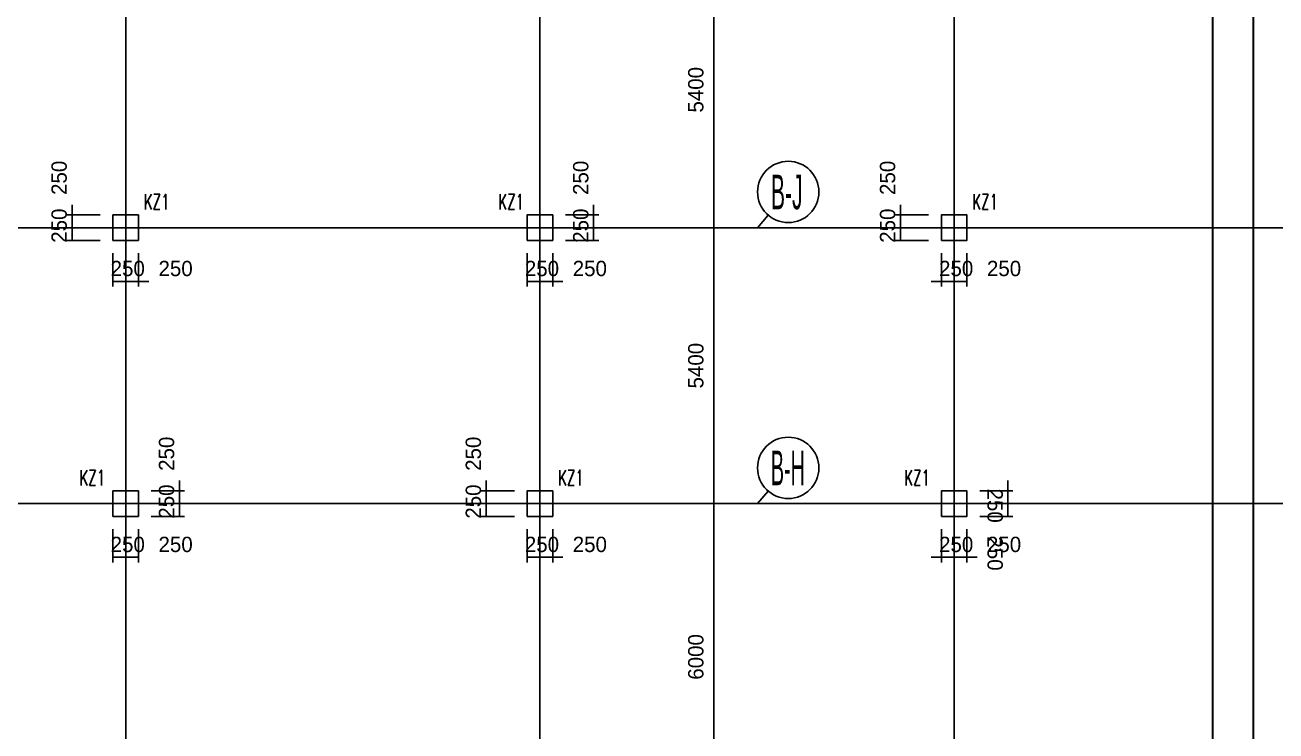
# Model space of a CAD drawing. Extents: x 387171 to 699106, y 11966 to 245688.
# Drawn here: x 552989 to 577452, y 123438 to 137256 of the extents above; entities that cross this region are included whole.
import ezdxf

# ---------------------------------------------------------------- set-up
doc = ezdxf.new("R2010")
doc.units = 0
doc.header["$LTSCALE"] = 100
doc.header["$MEASUREMENT"] = 0
for name, color, linetype in [('COLU', 7, 'Continuous'), ('DIM', 3, 'Continuous'), ('DOTE', 253, 'Continuous'), ('h后浇带', 51, 'Continuous'), ('L-AXIS', 3, 'Continuous'), ('NUM', 7, 'Continuous')]:
    doc.layers.add(name, color=color, linetype=linetype)
doc.styles.add('hztxt', font='hztxt')
doc.styles.get("Standard").update_dxf_attribs({"font": 'standard'})
doc.dimstyles.get("Standard").update_dxf_attribs({"dimtxt": 300, "dimasz": 100, "dimexe": 100, "dimexo": 250, "dimgap": 100, "dimtad": 0, "dimtoh": 1, "dimdec": 0, "dimdsep": 46, "dimcen": 0.09, "dimclrt": 7, "dimadec": 0, "dimazin": 0, "dimtfac": 1, "dimtdec": 4, "dimtofl": 0, "dimtmove": 0, "dimatfit": 3, "dimfxl": 1, "dimtolj": 1, "dimtzin": 0, "dimarcsym": 0})

# ---------------------------------------------------------------- blocks, each defined once
blk = doc.blocks.new('*D117')
at = {"layer": 'L-AXIS', "color": 0, "linetype": 'ByBlock', "lineweight": -2}
for p, q in [((565446, 138688), (566558, 138688)), ((566458, 133288), (566458, 138688)), ((565446, 133288), (566558, 133288))]:
    blk.add_line(p, q, dxfattribs=at)
for points in [[(566458, 138688), (566474, 138588), (566441, 138588)], [(566458, 133288), (566441, 133388), (566474, 133388)]]:
    blk.add_solid(points, dxfattribs=at)
at = {"layer": 'L-AXIS', "color": 7, "linetype": 'Continuous', "lineweight": -2, "insert": (566108, 135988), "char_height": 300, "width": 785, "attachment_point": 5, "rotation": 90, "style": 'hztxt'}
blk.add_mtext('5400', dxfattribs=at)
blk = doc.blocks.new('*D3385')
at = {"layer": 'L-AXIS', "color": 0, "linetype": 'ByBlock', "lineweight": -2}
for p, q in [((565446, 127888), (566558, 127888)), ((566458, 121888), (566458, 127888)), ((565446, 121888), (566558, 121888))]:
    blk.add_line(p, q, dxfattribs=at)
for points in [[(566458, 127888), (566474, 127788), (566441, 127788)], [(566458, 121888), (566441, 121988), (566474, 121988)]]:
    blk.add_solid(points, dxfattribs=at)
at = {"layer": 'L-AXIS', "color": 7, "linetype": 'Continuous', "lineweight": -2, "insert": (566108, 124888), "char_height": 300, "width": 770, "attachment_point": 5, "rotation": 90, "style": 'hztxt'}
blk.add_mtext('6000', dxfattribs=at)
blk = doc.blocks.new('*D4053')
at = {"layer": 'L-AXIS', "color": 0, "linetype": 'ByBlock', "lineweight": -2}
for p, q in [((565446, 133288), (566558, 133288)), ((566458, 127888), (566458, 133288)), ((565446, 127888), (566558, 127888))]:
    blk.add_line(p, q, dxfattribs=at)
for points in [[(566458, 133288), (566474, 133188), (566441, 133188)], [(566458, 127888), (566441, 127988), (566474, 127988)]]:
    blk.add_solid(points, dxfattribs=at)
at = {"layer": 'L-AXIS', "color": 7, "linetype": 'Continuous', "lineweight": -2, "insert": (566108, 130588), "char_height": 300, "width": 785, "attachment_point": 5, "rotation": 90, "style": 'hztxt'}
blk.add_mtext('5400', dxfattribs=at)
blk = doc.blocks.new('_AXISO')
blk.add_circle((0, 0), 0.5)
blk = doc.blocks.new('*D3849')
at = {"layer": 'DIM', "color": 0, "linetype": 'ByBlock', "lineweight": -2}
for p, q in [((553908, 133738), (553908, 133088)), ((554458, 133538), (553808, 133538)), ((554458, 133288), (553808, 133288))]:
    blk.add_line(p, q, dxfattribs=at)
for points in [[(553908, 133538), (553891, 133638), (553925, 133638)], [(553908, 133288), (553925, 133188), (553891, 133188)]]:
    blk.add_solid(points, dxfattribs=at)
at = {"layer": 'DIM', "color": 7, "linetype": 'Continuous', "lineweight": -2, "insert": (553658, 134264), "char_height": 300, "width": 566.67, "attachment_point": 5, "rotation": 90, "style": 'hztxt'}
blk.add_mtext('250', dxfattribs=at)
blk = doc.blocks.new('*D4326')
at = {"layer": 'DIM', "color": 0, "linetype": 'ByBlock', "lineweight": -2}
for p, q in [((554458, 133288), (553808, 133288)), ((553908, 133288), (553908, 133038)), ((554458, 133038), (553808, 133038))]:
    blk.add_line(p, q, dxfattribs=at)
for points in [[(553908, 133288), (553925, 133188), (553891, 133188)], [(553908, 133038), (553891, 133138), (553925, 133138)]]:
    blk.add_solid(points, dxfattribs=at)
at = {"layer": 'DIM', "color": 7, "linetype": 'Continuous', "lineweight": -2, "insert": (553658, 133328), "char_height": 300, "width": 566.67, "attachment_point": 5, "rotation": 90, "style": 'hztxt'}
blk.add_mtext('250', dxfattribs=at)
blk = doc.blocks.new('*D198')
at = {"layer": 'DIM', "color": 0, "linetype": 'ByBlock', "lineweight": -2}
for p, q in [((554708, 132788), (554708, 132138)), ((554958, 132788), (554958, 132138)), ((554708, 132238), (554958, 132238))]:
    blk.add_line(p, q, dxfattribs=at)
for points in [[(554708, 132238), (554808, 132255), (554808, 132221)], [(554958, 132238), (554858, 132221), (554858, 132255)]]:
    blk.add_solid(points, dxfattribs=at)
at = {"layer": 'DIM', "color": 7, "linetype": 'Continuous', "lineweight": -2, "insert": (554998, 132488), "char_height": 300, "width": 566.67, "attachment_point": 5, "style": 'hztxt'}
blk.add_mtext('250', dxfattribs=at)
blk = doc.blocks.new('*D2670')
at = {"layer": 'DIM', "color": 0, "linetype": 'ByBlock', "lineweight": -2}
for p, q in [((554958, 132788), (554958, 132138)), ((555208, 132788), (555208, 132138)), ((554758, 132238), (555408, 132238))]:
    blk.add_line(p, q, dxfattribs=at)
for points in [[(554958, 132238), (554858, 132221), (554858, 132255)], [(555208, 132238), (555308, 132255), (555308, 132221)]]:
    blk.add_solid(points, dxfattribs=at)
at = {"layer": 'DIM', "color": 7, "linetype": 'Continuous', "lineweight": -2, "insert": (555934, 132488), "char_height": 300, "width": 566.67, "attachment_point": 5, "style": 'hztxt'}
blk.add_mtext('250', dxfattribs=at)
blk = doc.blocks.new('*D2637')
at = {"layer": 'DIM', "color": 0, "linetype": 'ByBlock', "lineweight": -2}
for p, q in [((562808, 132788), (562808, 132138)), ((563058, 132788), (563058, 132138)), ((562808, 132238), (563058, 132238))]:
    blk.add_line(p, q, dxfattribs=at)
for points in [[(562808, 132238), (562908, 132255), (562908, 132221)], [(563058, 132238), (562958, 132221), (562958, 132255)]]:
    blk.add_solid(points, dxfattribs=at)
at = {"layer": 'DIM', "color": 7, "linetype": 'Continuous', "lineweight": -2, "insert": (563098, 132488), "char_height": 300, "width": 566.67, "attachment_point": 5, "style": 'hztxt'}
blk.add_mtext('250', dxfattribs=at)
blk = doc.blocks.new('*D2850')
at = {"layer": 'DIM', "color": 0, "linetype": 'ByBlock', "lineweight": -2}
for p, q in [((563058, 132788), (563058, 132138)), ((563308, 132788), (563308, 132138)), ((562858, 132238), (563508, 132238))]:
    blk.add_line(p, q, dxfattribs=at)
for points in [[(563058, 132238), (562958, 132221), (562958, 132255)], [(563308, 132238), (563408, 132255), (563408, 132221)]]:
    blk.add_solid(points, dxfattribs=at)
at = {"layer": 'DIM', "color": 7, "linetype": 'Continuous', "lineweight": -2, "insert": (564034, 132488), "char_height": 300, "width": 566.67, "attachment_point": 5, "style": 'hztxt'}
blk.add_mtext('250', dxfattribs=at)
blk = doc.blocks.new('*D3098')
at = {"layer": 'DIM', "color": 0, "linetype": 'ByBlock', "lineweight": -2}
for p, q in [((563558, 133288), (564208, 133288)), ((564108, 133038), (564108, 133288)), ((563558, 133038), (564208, 133038))]:
    blk.add_line(p, q, dxfattribs=at)
for points in [[(564108, 133288), (564125, 133188), (564091, 133188)], [(564108, 133038), (564091, 133138), (564125, 133138)]]:
    blk.add_solid(points, dxfattribs=at)
at = {"layer": 'DIM', "color": 7, "linetype": 'Continuous', "lineweight": -2, "insert": (563858, 133328), "char_height": 300, "width": 566.67, "attachment_point": 5, "rotation": 90, "style": 'hztxt'}
blk.add_mtext('250', dxfattribs=at)
blk = doc.blocks.new('*D3544')
at = {"layer": 'DIM', "color": 0, "linetype": 'ByBlock', "lineweight": -2}
for p, q in [((564108, 133088), (564108, 133738)), ((563558, 133538), (564208, 133538)), ((563558, 133288), (564208, 133288))]:
    blk.add_line(p, q, dxfattribs=at)
for points in [[(564108, 133538), (564091, 133638), (564125, 133638)], [(564108, 133288), (564125, 133188), (564091, 133188)]]:
    blk.add_solid(points, dxfattribs=at)
at = {"layer": 'DIM', "color": 7, "linetype": 'Continuous', "lineweight": -2, "insert": (563858, 134264), "char_height": 300, "width": 566.67, "attachment_point": 5, "rotation": 90, "style": 'hztxt'}
blk.add_mtext('250', dxfattribs=at)
blk = doc.blocks.new('*D1718')
at = {"layer": 'DIM', "color": 0, "linetype": 'ByBlock', "lineweight": -2}
for p, q in [((570108, 133738), (570108, 133088)), ((570658, 133538), (570008, 133538)), ((570658, 133288), (570008, 133288))]:
    blk.add_line(p, q, dxfattribs=at)
for points in [[(570108, 133538), (570091, 133638), (570125, 133638)], [(570108, 133288), (570125, 133188), (570091, 133188)]]:
    blk.add_solid(points, dxfattribs=at)
at = {"layer": 'DIM', "color": 7, "linetype": 'Continuous', "lineweight": -2, "insert": (569858, 134264), "char_height": 300, "width": 566.67, "attachment_point": 5, "rotation": 90, "style": 'hztxt'}
blk.add_mtext('250', dxfattribs=at)
blk = doc.blocks.new('*D1925')
at = {"layer": 'DIM', "color": 0, "linetype": 'ByBlock', "lineweight": -2}
for p, q in [((570658, 133288), (570008, 133288)), ((570108, 133288), (570108, 133038)), ((570658, 133038), (570008, 133038))]:
    blk.add_line(p, q, dxfattribs=at)
for points in [[(570108, 133288), (570125, 133188), (570091, 133188)], [(570108, 133038), (570091, 133138), (570125, 133138)]]:
    blk.add_solid(points, dxfattribs=at)
at = {"layer": 'DIM', "color": 7, "linetype": 'Continuous', "lineweight": -2, "insert": (569858, 133328), "char_height": 300, "width": 566.67, "attachment_point": 5, "rotation": 90, "style": 'hztxt'}
blk.add_mtext('250', dxfattribs=at)
blk = doc.blocks.new('*D1903')
at = {"layer": 'DIM', "color": 0, "linetype": 'ByBlock', "lineweight": -2}
for p, q in [((570908, 132788), (570908, 132138)), ((571158, 132788), (571158, 132138)), ((570708, 132238), (571358, 132238))]:
    blk.add_line(p, q, dxfattribs=at)
for points in [[(570908, 132238), (570808, 132221), (570808, 132255)], [(571158, 132238), (571258, 132255), (571258, 132221)]]:
    blk.add_solid(points, dxfattribs=at)
at = {"layer": 'DIM', "color": 7, "linetype": 'Continuous', "lineweight": -2, "insert": (571198, 132488), "char_height": 300, "width": 566.67, "attachment_point": 5, "style": 'hztxt'}
blk.add_mtext('250', dxfattribs=at)
blk = doc.blocks.new('*D2126')
at = {"layer": 'DIM', "color": 0, "linetype": 'ByBlock', "lineweight": -2}
for p, q in [((571158, 132788), (571158, 132138)), ((571408, 132788), (571408, 132138)), ((571158, 132238), (571408, 132238))]:
    blk.add_line(p, q, dxfattribs=at)
for points in [[(571158, 132238), (571258, 132255), (571258, 132221)], [(571408, 132238), (571308, 132221), (571308, 132255)]]:
    blk.add_solid(points, dxfattribs=at)
at = {"layer": 'DIM', "color": 7, "linetype": 'Continuous', "lineweight": -2, "insert": (572134, 132488), "char_height": 300, "width": 566.67, "attachment_point": 5, "style": 'hztxt'}
blk.add_mtext('250', dxfattribs=at)
blk = doc.blocks.new('*D2943')
at = {"layer": 'DIM', "color": 0, "linetype": 'ByBlock', "lineweight": -2}
for p, q in [((554708, 127388), (554708, 126738)), ((554958, 127388), (554958, 126738)), ((554708, 126838), (554958, 126838))]:
    blk.add_line(p, q, dxfattribs=at)
for points in [[(554708, 126838), (554808, 126855), (554808, 126821)], [(554958, 126838), (554858, 126821), (554858, 126855)]]:
    blk.add_solid(points, dxfattribs=at)
at = {"layer": 'DIM', "color": 7, "linetype": 'Continuous', "lineweight": -2, "insert": (554998, 127088), "char_height": 300, "width": 566.67, "attachment_point": 5, "style": 'hztxt'}
blk.add_mtext('250', dxfattribs=at)
blk = doc.blocks.new('*D3133')
at = {"layer": 'DIM', "color": 0, "linetype": 'ByBlock', "lineweight": -2}
for p, q in [((554958, 127388), (554958, 126738)), ((555208, 127388), (555208, 126738)), ((554958, 126838), (555208, 126838))]:
    blk.add_line(p, q, dxfattribs=at)
for points in [[(554958, 126838), (555058, 126855), (555058, 126821)], [(555208, 126838), (555108, 126821), (555108, 126855)]]:
    blk.add_solid(points, dxfattribs=at)
at = {"layer": 'DIM', "color": 7, "linetype": 'Continuous', "lineweight": -2, "insert": (555934, 127088), "char_height": 300, "width": 566.67, "attachment_point": 5, "style": 'hztxt'}
blk.add_mtext('250', dxfattribs=at)
blk = doc.blocks.new('*D3645')
at = {"layer": 'DIM', "color": 0, "linetype": 'ByBlock', "lineweight": -2}
for p, q in [((555458, 127888), (556108, 127888)), ((556008, 127638), (556008, 127888)), ((555458, 127638), (556108, 127638))]:
    blk.add_line(p, q, dxfattribs=at)
for points in [[(556008, 127888), (556025, 127788), (555991, 127788)], [(556008, 127638), (555991, 127738), (556025, 127738)]]:
    blk.add_solid(points, dxfattribs=at)
at = {"layer": 'DIM', "color": 7, "linetype": 'Continuous', "lineweight": -2, "insert": (555758, 127928), "char_height": 300, "width": 566.67, "attachment_point": 5, "rotation": 90, "style": 'hztxt'}
blk.add_mtext('250', dxfattribs=at)
blk = doc.blocks.new('*D1693')
at = {"layer": 'DIM', "color": 0, "linetype": 'ByBlock', "lineweight": -2}
for p, q in [((556008, 127688), (556008, 128338)), ((555458, 128138), (556108, 128138)), ((555458, 127888), (556108, 127888))]:
    blk.add_line(p, q, dxfattribs=at)
for points in [[(556008, 128138), (555991, 128238), (556025, 128238)], [(556008, 127888), (556025, 127788), (555991, 127788)]]:
    blk.add_solid(points, dxfattribs=at)
at = {"layer": 'DIM', "color": 7, "linetype": 'Continuous', "lineweight": -2, "insert": (555758, 128864), "char_height": 300, "width": 566.67, "attachment_point": 5, "rotation": 90, "style": 'hztxt'}
blk.add_mtext('250', dxfattribs=at)
blk = doc.blocks.new('*D1949')
at = {"layer": 'DIM', "color": 0, "linetype": 'ByBlock', "lineweight": -2}
for p, q in [((562008, 128338), (562008, 127688)), ((562558, 128138), (561908, 128138)), ((562558, 127888), (561908, 127888))]:
    blk.add_line(p, q, dxfattribs=at)
for points in [[(562008, 128138), (561991, 128238), (562025, 128238)], [(562008, 127888), (562025, 127788), (561991, 127788)]]:
    blk.add_solid(points, dxfattribs=at)
at = {"layer": 'DIM', "color": 7, "linetype": 'Continuous', "lineweight": -2, "insert": (561758, 128864), "char_height": 300, "width": 566.67, "attachment_point": 5, "rotation": 90, "style": 'hztxt'}
blk.add_mtext('250', dxfattribs=at)
blk = doc.blocks.new('*D1885')
at = {"layer": 'DIM', "color": 0, "linetype": 'ByBlock', "lineweight": -2}
for p, q in [((562558, 127888), (561908, 127888)), ((562008, 127888), (562008, 127638)), ((562558, 127638), (561908, 127638))]:
    blk.add_line(p, q, dxfattribs=at)
for points in [[(562008, 127888), (562025, 127788), (561991, 127788)], [(562008, 127638), (561991, 127738), (562025, 127738)]]:
    blk.add_solid(points, dxfattribs=at)
at = {"layer": 'DIM', "color": 7, "linetype": 'Continuous', "lineweight": -2, "insert": (561758, 127928), "char_height": 300, "width": 566.67, "attachment_point": 5, "rotation": 90, "style": 'hztxt'}
blk.add_mtext('250', dxfattribs=at)
blk = doc.blocks.new('*D2144')
at = {"layer": 'DIM', "color": 0, "linetype": 'ByBlock', "lineweight": -2}
for p, q in [((562808, 127388), (562808, 126738)), ((563058, 127388), (563058, 126738)), ((562808, 126838), (563058, 126838))]:
    blk.add_line(p, q, dxfattribs=at)
for points in [[(562808, 126838), (562908, 126855), (562908, 126821)], [(563058, 126838), (562958, 126821), (562958, 126855)]]:
    blk.add_solid(points, dxfattribs=at)
at = {"layer": 'DIM', "color": 7, "linetype": 'Continuous', "lineweight": -2, "insert": (563098, 127088), "char_height": 300, "width": 566.67, "attachment_point": 5, "style": 'hztxt'}
blk.add_mtext('250', dxfattribs=at)
blk = doc.blocks.new('*D2347')
at = {"layer": 'DIM', "color": 0, "linetype": 'ByBlock', "lineweight": -2}
for p, q in [((563058, 127388), (563058, 126738)), ((563308, 127388), (563308, 126738)), ((562858, 126838), (563508, 126838))]:
    blk.add_line(p, q, dxfattribs=at)
for points in [[(563058, 126838), (562958, 126821), (562958, 126855)], [(563308, 126838), (563408, 126855), (563408, 126821)]]:
    blk.add_solid(points, dxfattribs=at)
at = {"layer": 'DIM', "color": 7, "linetype": 'Continuous', "lineweight": -2, "insert": (564034, 127088), "char_height": 300, "width": 566.67, "attachment_point": 5, "style": 'hztxt'}
blk.add_mtext('250', dxfattribs=at)
blk = doc.blocks.new('*D346')
at = {"layer": 'DIM', "color": 0, "linetype": 'ByBlock', "lineweight": -2}
for p, q in [((570908, 127388), (570908, 126738)), ((571158, 127388), (571158, 126738)), ((570708, 126838), (571358, 126838))]:
    blk.add_line(p, q, dxfattribs=at)
for points in [[(570908, 126838), (570808, 126821), (570808, 126855)], [(571158, 126838), (571258, 126855), (571258, 126821)]]:
    blk.add_solid(points, dxfattribs=at)
at = {"layer": 'DIM', "color": 7, "linetype": 'Continuous', "lineweight": -2, "insert": (571198, 127088), "char_height": 300, "width": 566.67, "attachment_point": 5, "style": 'hztxt'}
blk.add_mtext('250', dxfattribs=at)
blk = doc.blocks.new('*D843')
at = {"layer": 'DIM', "color": 0, "linetype": 'ByBlock', "lineweight": -2}
for p, q in [((571158, 127388), (571158, 126738)), ((571408, 127388), (571408, 126738)), ((570958, 126838), (571608, 126838))]:
    blk.add_line(p, q, dxfattribs=at)
for points in [[(571158, 126838), (571058, 126821), (571058, 126855)], [(571408, 126838), (571508, 126855), (571508, 126821)]]:
    blk.add_solid(points, dxfattribs=at)
at = {"layer": 'DIM', "color": 7, "linetype": 'Continuous', "lineweight": -2, "insert": (572134, 127088), "char_height": 300, "width": 566.67, "attachment_point": 5, "style": 'hztxt'}
blk.add_mtext('250', dxfattribs=at)
blk = doc.blocks.new('*D1106')
at = {"layer": 'DIM', "color": 0, "linetype": 'ByBlock', "lineweight": -2}
for p, q in [((571658, 127888), (572308, 127888)), ((572208, 127638), (572208, 127888)), ((571658, 127638), (572308, 127638))]:
    blk.add_line(p, q, dxfattribs=at)
for points in [[(572208, 127888), (572225, 127788), (572191, 127788)], [(572208, 127638), (572191, 127738), (572225, 127738)]]:
    blk.add_solid(points, dxfattribs=at)
at = {"layer": 'DIM', "color": 7, "linetype": 'Continuous', "lineweight": -2, "insert": (571958, 126912), "char_height": 300, "width": 566.67, "attachment_point": 5, "rotation": 270, "style": 'hztxt'}
blk.add_mtext('250', dxfattribs=at)
blk = doc.blocks.new('*D1330')
at = {"layer": 'DIM', "color": 0, "linetype": 'ByBlock', "lineweight": -2}
for p, q in [((572208, 127688), (572208, 128338)), ((571658, 128138), (572308, 128138)), ((571658, 127888), (572308, 127888))]:
    blk.add_line(p, q, dxfattribs=at)
for points in [[(572208, 128138), (572191, 128238), (572225, 128238)], [(572208, 127888), (572225, 127788), (572191, 127788)]]:
    blk.add_solid(points, dxfattribs=at)
at = {"layer": 'DIM', "color": 7, "linetype": 'Continuous', "lineweight": -2, "insert": (571958, 127848), "char_height": 300, "width": 566.67, "attachment_point": 5, "rotation": 270, "style": 'hztxt'}
blk.add_mtext('250', dxfattribs=at)
blk = doc.blocks.new('后浇带现场')
at = {"color": 6, "lineweight": 30}
for points in [[(806265, 663346), (787754, 674230), (759207, 674230), (759207, 625070)], [(805860, 662656), (787536, 673430), (760007, 673430), (760007, 625070)]]:
    blk.add_lwpolyline(points, dxfattribs=at)
at = {"layer": 'h后浇带', "color": 1}
for p, q in [((759207, 651530), (759207, 730049)), ((760007, 730049), (760007, 651530)), ((759207, 651530), (759207, 650730))]:
    blk.add_line(p, q, dxfattribs=at)

msp = doc.modelspace()

# ---------------------------------------------------------------- linework, layer by layer
at = {"layer": 'COLU'}
for points in [[(554708.1, 133037.9), (555208.1, 133037.9), (555208.1, 133537.9), (554708.1, 133537.9)], [(562808.1, 133037.9), (563308.1, 133037.9), (563308.1, 133537.9), (562808.1, 133537.9)], [(570908.1, 133037.9), (571408.1, 133037.9), (571408.1, 133537.9), (570908.1, 133537.9)], [(554708.1, 127637.9), (555208.1, 127637.9), (555208.1, 128137.9), (554708.1, 128137.9)], [(562808.1, 127637.9), (563308.1, 127637.9), (563308.1, 128137.9), (562808.1, 128137.9)], [(570908.1, 127637.9), (571408.1, 127637.9), (571408.1, 128137.9), (570908.1, 128137.9)]]:
    msp.add_lwpolyline(points, close=True, dxfattribs=at)
at = {"layer": 'DOTE'}
for p, q in [((571158.1, 213087.9), (571158.1, 94087.9)), ((554958.1, 210429.3), (554958.1, 88587.9)), ((563058.1, 210429.3), (563058.1, 84089.2)), ((508458.1, 133287.9), (585258.1, 133287.9)), ((510308.1, 127887.9), (579258.1, 127887.9))]:
    msp.add_line(p, q, dxfattribs=at)
at = {"layer": 'L-AXIS'}
for p, q in [((567313.6, 133287.9), (567523.1, 133532.4)), ((565446, 133287.9), (567313.6, 133287.9)), ((567313.6, 127887.9), (567523.1, 128132.4)), ((565446, 127887.9), (567313.6, 127887.9))]:
    msp.add_line(p, q, dxfattribs=at)

# ---------------------------------------------------------------- block references
at = {"color": 3, "lineweight": 30}
msp.add_blockref('后浇带现场', (-182998.7, -527042.1), dxfattribs=at)
at = {"layer": 'L-AXIS'}
ref = msp.add_blockref('_AXISO', (567913.6, 133987.9), dxfattribs=dict(at, xscale=1199.999999999997, yscale=1200, rotation=359.9996457873818))
ref.add_attrib('A', 'B-J', (567574.2, 133648.5), dxfattribs={"height": 678.82, "style": 'hztxt', "width": 0.45614})
ref = msp.add_blockref('_AXISO', (567913.6, 128587.9), dxfattribs=dict(at, xscale=1199.999999999997, yscale=1200, rotation=359.9996457873818))
ref.add_attrib('A', 'B-H', (567574.2, 128248.5), dxfattribs={"height": 678.82, "style": 'hztxt', "width": 0.42623})

# ---------------------------------------------------------------- texts
at = {"layer": 'NUM', "color": 200, "width": 0.7}
for p in [(555314.1, 133644), (562247.1, 133644), (571514.1, 133644), (554055.4, 128244), (563414.1, 128244), (570185.2, 128244)]:
    msp.add_text('KZ1', height=300, dxfattribs=at).set_placement(p)

# ---------------------------------------------------------------- dimensions: what is measured, and where the dimension line sits
at = {"layer": 'DIM', "color": 200}
for p1, p2, picture, middle in [((554708.1, 133537.9), (554708.1, 133287.9), '*D3849', (553658.1, 133756)), ((563308.1, 133287.9), (563308.1, 133537.9), '*D3544', (563858.1, 133756)), ((570908.1, 133537.9), (570908.1, 133287.9), '*D1718', (569858.1, 133756)), ((554708.1, 133287.9), (554708.1, 133037.9), '*D4326', (553658.1, 132819.9)), ((563308.1, 133037.9), (563308.1, 133287.9), '*D3098', (563858.1, 132819.9)), ((570908.1, 133287.9), (570908.1, 133037.9), '*D1925', (569858.1, 132819.9)), ((554708.1, 133037.9), (554958.1, 133037.9), '*D198', (554490, 132487.9)), ((554958.1, 133037.9), (555208.1, 133037.9), '*D2670', (555426.1, 132487.9)), ((562808.1, 133037.9), (563058.1, 133037.9), '*D2637', (562590, 132487.9)), ((563058.1, 133037.9), (563308.1, 133037.9), '*D2850', (563526.1, 132487.9)), ((570908.1, 133037.9), (571158.1, 133037.9), '*D1903', (570690, 132487.9)), ((571158.1, 133037.9), (571408.1, 133037.9), '*D2126', (571626.1, 132487.9)), ((555208.1, 127887.9), (555208.1, 128137.9), '*D1693', (555758.1, 128356)), ((562808.1, 128137.9), (562808.1, 127887.9), '*D1949', (561758.1, 128356)), ((555208.1, 127637.9), (555208.1, 127887.9), '*D3645', (555758.1, 127419.9)), ((562808.1, 127887.9), (562808.1, 127637.9), '*D1885', (561758.1, 127419.9)), ((571408.1, 127887.9), (571408.1, 128137.9), '*D1330', (571958.1, 128356)), ((571408.1, 127637.9), (571408.1, 127887.9), '*D1106', (571958.1, 127419.9)), ((554708.1, 127637.9), (554958.1, 127637.9), '*D2943', (554490, 127087.9)), ((554958.1, 127637.9), (555208.1, 127637.9), '*D3133', (555426.1, 127087.9)), ((562808.1, 127637.9), (563058.1, 127637.9), '*D2144', (562590, 127087.9)), ((563058.1, 127637.9), (563308.1, 127637.9), '*D2347', (563526.1, 127087.9)), ((570908.1, 127637.9), (571158.1, 127637.9), '*D346', (570690, 127087.9)), ((571158.1, 127637.9), (571408.1, 127637.9), '*D843', (571626.1, 127087.9))]:
    dim = msp.add_aligned_dim(p1=p1, p2=p2, distance=-800, dimstyle='Standard', dxfattribs=at)
    dim.commit()
    dim.dimension.update_dxf_attribs({"geometry": picture, "text_midpoint": middle})
at = {"layer": 'L-AXIS'}
for base, p1, p2, picture, middle in [((566457.5, 138687.9), (565196, 133287.9), (565196, 138687.9), '*D117', (566107.5, 135987.9)), ((566457.5, 133287.9), (565196, 127887.9), (565196, 133287.9), '*D4053', (566107.5, 130587.9)), ((566457.5, 127887.9), (565196, 121887.9), (565196, 127887.9), '*D3385', (566107.5, 124887.9))]:
    dim = msp.add_linear_dim(base=base, p1=p1, p2=p2, angle=90, dimstyle='Standard', dxfattribs=at)
    dim.commit()
    dim.dimension.update_dxf_attribs({"geometry": picture, "text_midpoint": middle})

doc.saveas('drawing.dxf')
